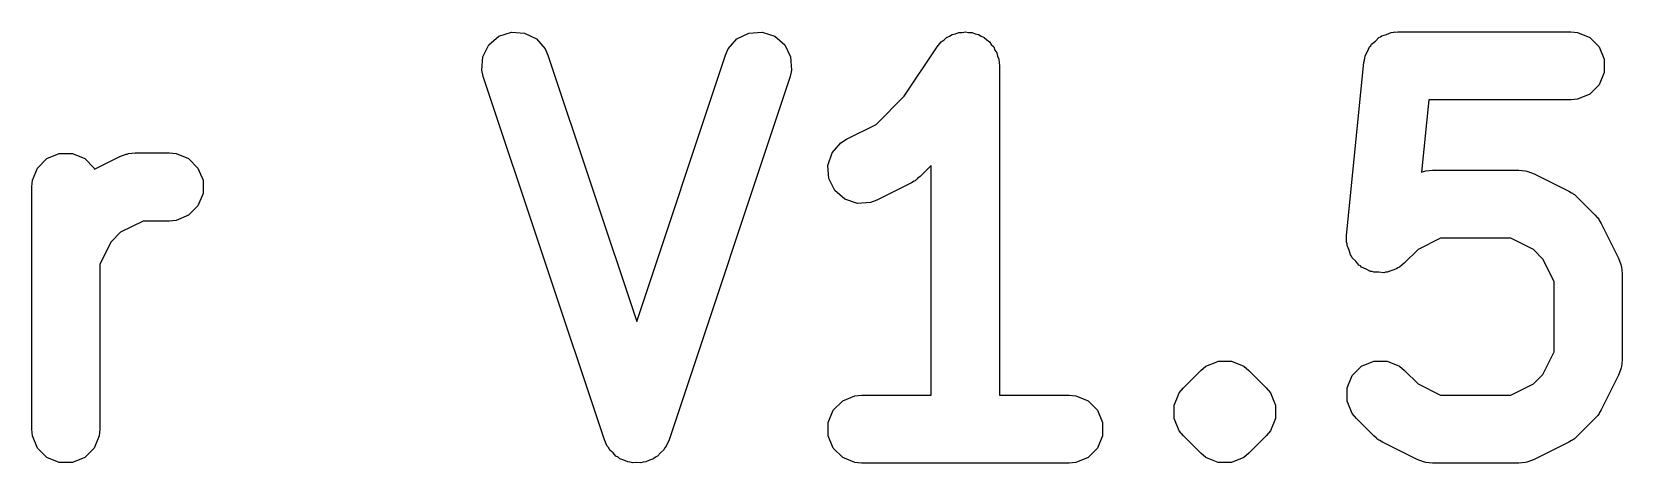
# Model space of a CAD drawing. Extents: x 90.4 to 161.7, y -143.1 to -81.8.
# Drawn here: x 136.061 to 139.563, y -139.529 to -138.579 of the extents above; entities that cross this region are included whole.
import ezdxf

# ---------------------------------------------------------------- set-up
doc = ezdxf.new("R2010")
doc.units = 0
doc.layers.add('BLACK', color=7, linetype='CONTINUOUS')

msp = doc.modelspace()

# ---------------------------------------------------------------- linework, layer by layer
at = {"layer": 'BLACK', "linetype": 'CONTINUOUS'}
for p, q in [((137.066816, -138.607638), (137.088923, -138.588464)), ((137.088923, -138.588464), (137.116686, -138.57921)), ((137.116686, -138.57921), (137.145876, -138.581285)), ((137.145876, -138.581285), (137.172049, -138.594371)), ((137.613416, -138.594371), (137.639589, -138.581284)), ((137.639589, -138.581284), (137.668779, -138.57921)), ((137.668779, -138.57921), (137.696542, -138.588464)), ((137.696542, -138.588464), (137.718649, -138.607637)), ((138.074874, -138.591261), (138.081663, -138.588448)), ((138.081663, -138.588448), (138.087769, -138.58436)), ((138.087769, -138.58436), (138.095049, -138.582903)), ((138.095049, -138.582903), (138.10191, -138.580062)), ((138.10191, -138.580062), (138.109259, -138.580062)), ((138.109259, -138.580062), (138.116464, -138.578621)), ((138.116464, -138.578621), (138.123748, -138.580062)), ((138.123748, -138.580062), (138.131174, -138.580062)), ((138.131174, -138.580062), (138.137962, -138.582873)), ((138.137962, -138.582873), (138.145171, -138.5843)), ((138.145171, -138.5843), (138.151349, -138.588419)), ((138.151349, -138.588419), (138.15821, -138.591261)), ((139.030743, -138.589815), (139.033667, -138.587424)), ((139.033667, -138.587424), (139.044164, -138.584256)), ((139.044164, -138.584256), (139.054291, -138.580062)), ((139.054291, -138.580062), (139.059896, -138.579509)), ((139.059896, -138.579509), (139.061683, -138.578971)), ((139.061683, -138.578971), (139.063511, -138.579153)), ((139.063511, -138.579153), (139.068923, -138.578621)), ((139.068923, -138.578621), (139.449875, -138.578621)), ((139.449875, -138.578621), (139.464507, -138.580062)), ((139.464507, -138.580062), (139.491543, -138.591261)), ((137.05373, -138.633811), (137.066816, -138.607638)), ((137.172049, -138.594371), (137.191223, -138.616478)), ((137.191223, -138.616478), (137.197217, -138.629904)), ((137.588248, -138.629904), (137.594242, -138.616478)), ((137.594242, -138.616478), (137.613416, -138.594371)), ((137.718649, -138.607637), (137.731736, -138.633811)), ((137.982065, -138.720126), (138.054138, -138.612018)), ((138.054138, -138.612018), (138.054172, -138.611975)), ((138.054172, -138.611975), (138.054182, -138.611953)), ((138.054182, -138.611953), (138.054233, -138.611901)), ((138.054233, -138.611901), (138.063454, -138.600643)), ((138.063454, -138.600643), (138.069623, -138.596511)), ((138.069623, -138.596511), (138.074874, -138.591261)), ((138.15821, -138.591261), (138.163405, -138.596456)), ((138.163405, -138.596456), (138.16952, -138.600533)), ((138.16952, -138.600533), (138.173651, -138.606702)), ((138.173651, -138.606702), (138.178902, -138.611953)), ((138.178902, -138.611953), (138.181714, -138.618742)), ((138.181714, -138.618742), (138.185803, -138.624848)), ((138.997185, -138.631742), (139.002367, -138.622082)), ((139.002367, -138.622082), (139.006563, -138.611953)), ((139.006563, -138.611953), (139.009234, -138.609281)), ((139.009234, -138.609281), (139.011019, -138.605955)), ((139.011019, -138.605955), (139.019501, -138.599014)), ((139.019501, -138.599014), (139.027255, -138.591261)), ((139.027255, -138.591261), (139.030743, -138.589815)), ((139.491543, -138.591261), (139.512235, -138.611953)), ((139.512235, -138.611953), (139.523434, -138.638989)), ((137.051655, -138.663001), (137.05373, -138.633811)), ((137.197217, -138.629904), (137.392732, -139.21645)), ((137.392732, -139.21645), (137.588248, -138.629904)), ((137.731736, -138.633811), (137.73381, -138.663001)), ((138.185803, -138.624848), (138.187259, -138.632128)), ((138.187259, -138.632128), (138.190101, -138.638989)), ((138.190101, -138.638989), (138.191526, -138.653467)), ((138.191526, -138.653467), (138.191542, -138.653543)), ((138.191542, -138.653543), (138.191536, -138.653568)), ((138.191536, -138.653568), (138.191542, -138.653621)), ((138.191542, -138.653621), (138.191542, -139.378621)), ((138.956199, -139.02711), (138.994295, -138.646158)), ((138.994295, -138.646158), (138.995364, -138.640825)), ((138.995364, -138.638989), (138.996077, -138.637266)), ((138.995364, -138.640825), (138.995364, -138.638989)), ((138.996077, -138.637266), (138.997185, -138.631742)), ((139.523434, -138.638989), (139.523434, -138.668253)), ((137.054915, -138.677338), (137.051655, -138.663001)), ((137.321582, -139.477338), (137.054915, -138.677338)), ((137.73055, -138.677338), (137.463884, -139.477338)), ((137.73381, -138.663001), (137.73055, -138.677338)), ((139.523434, -138.668253), (139.512235, -138.695289)), ((137.919733, -138.782457), (137.982065, -138.720126)), ((139.136797, -138.728621), (139.120885, -138.887736)), ((139.449875, -138.728621), (139.136797, -138.728621)), ((139.464507, -138.72718), (139.449875, -138.728621)), ((139.491543, -138.715981), (139.464507, -138.72718)), ((139.512235, -138.695289), (139.491543, -138.715981)), ((137.854429, -138.81511), (137.919733, -138.782457)), ((137.822813, -138.84505), (137.841986, -138.822942)), ((137.841986, -138.822942), (137.854429, -138.81511)), ((136.07323, -138.878619), (136.093922, -138.857927)), ((136.093922, -138.857927), (136.120958, -138.846728)), ((136.120958, -138.846728), (136.150222, -138.846728)), ((136.150222, -138.846728), (136.177258, -138.857927)), ((136.177258, -138.857927), (136.19795, -138.878619)), ((136.198919, -138.88096), (136.254429, -138.853205)), ((136.254429, -138.853205), (136.268161, -138.84795)), ((136.268161, -138.84795), (136.27085, -138.847758)), ((136.27085, -138.847758), (136.273339, -138.846728)), ((136.273339, -138.846728), (136.287971, -138.845287)), ((136.287971, -138.845287), (136.364161, -138.845287)), ((136.364161, -138.845287), (136.378793, -138.846728)), ((136.378793, -138.846728), (136.405829, -138.857927)), ((136.405829, -138.857927), (136.426521, -138.878619)), ((137.813559, -138.872811), (137.822813, -138.84505)), ((136.062031, -138.905655), (136.07323, -138.878619)), ((136.19795, -138.878619), (136.198919, -138.88096)), ((136.426521, -138.878619), (136.43772, -138.905655)), ((137.815633, -138.902001), (137.813559, -138.872811)), ((137.82872, -138.928176), (137.815633, -138.902001)), ((138.010145, -138.903347), (138.007885, -138.904768)), ((138.011444, -138.901848), (138.010145, -138.903347)), ((138.017194, -138.89713), (138.011444, -138.901848)), ((138.041542, -138.872781), (138.017194, -138.89713)), ((138.041542, -139.378621), (138.041542, -138.872781)), ((139.120885, -138.887736), (139.125304, -138.886046)), ((139.125304, -138.886046), (139.127991, -138.885855)), ((139.127991, -138.885855), (139.130481, -138.884824)), ((139.130481, -138.884824), (139.145113, -138.883383)), ((139.145113, -138.883383), (139.335589, -138.883383)), ((139.335589, -138.883383), (139.350221, -138.884824)), ((139.350221, -138.884824), (139.35271, -138.885855)), ((139.35271, -138.885855), (139.355398, -138.886046)), ((139.355398, -138.886046), (139.36913, -138.891301)), ((139.36913, -138.891301), (139.445321, -138.929396)), ((136.06059, -138.920287), (136.062031, -138.905655)), ((136.06059, -139.453621), (136.06059, -138.920287)), ((136.43772, -138.934919), (136.426521, -138.961955)), ((136.43772, -138.905655), (136.43772, -138.934919)), ((137.850828, -138.947349), (137.82872, -138.928176)), ((137.997702, -138.911179), (137.921511, -138.949274)), ((138.004001, -138.907214), (137.997702, -138.911179)), ((138.005829, -138.906457), (138.004001, -138.907214)), ((138.007885, -138.904768), (138.005829, -138.906457)), ((139.445321, -138.929396), (139.45162, -138.93336)), ((139.45162, -138.93336), (139.453448, -138.934118)), ((139.453448, -138.934118), (139.455504, -138.935806)), ((139.455504, -138.935806), (139.457764, -138.937228)), ((139.457764, -138.937228), (139.459063, -138.938726)), ((139.459063, -138.938726), (139.464813, -138.943445)), ((136.426521, -138.961955), (136.405829, -138.982647)), ((137.878589, -138.956603), (137.850828, -138.947349)), ((137.907779, -138.954529), (137.878589, -138.956603)), ((137.921511, -138.949274), (137.907779, -138.954529)), ((139.464813, -138.943445), (139.502908, -138.98154)), ((136.305676, -138.995287), (136.256207, -139.020021)), ((136.364161, -138.995287), (136.305676, -138.995287)), ((136.378793, -138.993846), (136.364161, -138.995287)), ((136.405829, -138.982647), (136.378793, -138.993846)), ((139.502908, -138.98154), (139.507626, -138.987289)), ((139.507626, -138.987289), (139.509125, -138.988589)), ((139.509125, -138.988589), (139.510546, -138.990848)), ((139.510546, -138.990848), (139.512235, -138.992905)), ((139.512235, -138.992905), (139.512992, -138.994732)), ((139.512992, -138.994732), (139.516957, -139.001032)), ((139.516957, -139.001032), (139.555052, -139.077223)), ((136.235324, -139.040905), (136.21059, -139.090373)), ((136.256207, -139.020021), (136.235324, -139.040905)), ((138.956177, -139.041813), (138.956199, -139.02711)), ((138.957268, -139.045428), (138.956177, -139.041813)), ((139.162818, -139.033383), (139.113349, -139.058117)), ((139.317884, -139.033383), (139.162818, -139.033383)), ((139.367353, -139.058117), (139.317884, -139.033383)), ((138.957268, -139.049203), (138.957268, -139.045428)), ((138.961461, -139.059329), (138.957268, -139.049203)), ((138.96463, -139.069829), (138.961461, -139.059329)), ((138.967021, -139.072751), (138.96463, -139.069829)), ((138.968466, -139.07624), (138.967021, -139.072751)), ((138.97622, -139.083994), (138.968466, -139.07624)), ((139.113349, -139.058117), (139.083859, -139.087607)), ((139.388235, -139.078999), (139.367353, -139.058117)), ((139.41297, -139.128468), (139.388235, -139.078999)), ((139.555052, -139.077223), (139.560307, -139.090955)), ((136.21059, -139.090373), (136.21059, -139.453621)), ((138.983161, -139.092477), (138.97622, -139.083994)), ((138.986487, -139.094261), (138.983161, -139.092477)), ((138.989159, -139.096933), (138.986487, -139.094261)), ((138.999288, -139.101128), (138.989159, -139.096933)), ((139.008948, -139.106311), (138.999288, -139.101128)), ((139.012706, -139.106686), (139.008948, -139.106311)), ((139.016195, -139.108132), (139.012706, -139.106686)), ((139.027157, -139.108132), (139.016195, -139.108132)), ((139.038067, -139.109223), (139.027157, -139.108132)), ((139.041683, -139.108132), (139.038067, -139.109223)), ((139.045457, -139.108132), (139.041683, -139.108132)), ((139.055583, -139.103938), (139.045457, -139.108132)), ((139.066083, -139.10077), (139.055583, -139.103938)), ((139.069005, -139.098378), (139.066083, -139.10077)), ((139.072494, -139.096934), (139.069005, -139.098378)), ((139.083859, -139.087607), (139.072494, -139.096934)), ((139.560307, -139.090955), (139.560497, -139.093642)), ((139.560497, -139.093642), (139.561529, -139.096132)), ((139.561529, -139.096132), (139.56297, -139.110764)), ((139.56297, -139.110764), (139.56297, -139.30124)), ((139.41297, -139.283535), (139.41297, -139.128468)), ((139.388235, -139.333003), (139.41297, -139.283535)), ((138.596842, -139.362493), (138.634938, -139.324397)), ((138.634938, -139.324397), (138.646303, -139.315069)), ((138.646303, -139.315069), (138.668697, -139.305794)), ((138.668697, -139.305794), (138.673339, -139.303871)), ((138.673339, -139.303871), (138.702603, -139.303871)), ((138.702603, -139.303871), (138.729639, -139.315069)), ((138.729639, -139.315069), (138.729644, -139.315074)), ((138.729644, -139.315074), (138.741005, -139.324398)), ((138.741005, -139.324398), (138.7791, -139.362494)), ((138.968467, -139.335762), (138.989159, -139.31507)), ((138.989159, -139.31507), (139.016196, -139.303871)), ((139.016196, -139.303871), (139.045458, -139.303871)), ((139.045458, -139.303871), (139.072495, -139.31507)), ((139.072495, -139.31507), (139.08386, -139.324397)), ((139.08386, -139.324397), (139.11335, -139.353887)), ((139.560307, -139.321049), (139.555052, -139.334781)), ((139.560497, -139.318361), (139.560307, -139.321049)), ((139.561529, -139.315872), (139.560497, -139.318361)), ((139.56297, -139.30124), (139.561529, -139.315872)), ((138.957268, -139.362799), (138.968467, -139.335762)), ((139.11335, -139.353887), (139.162818, -139.378621)), ((139.317884, -139.378621), (139.367352, -139.353887)), ((139.367352, -139.353887), (139.388235, -139.333003)), ((139.555052, -139.334781), (139.516957, -139.410971)), ((137.82561, -139.411953), (137.846302, -139.391261)), ((137.846302, -139.391261), (137.873338, -139.380062)), ((137.873338, -139.380062), (137.88797, -139.378621)), ((137.88797, -139.378621), (138.041542, -139.378621)), ((138.191542, -139.378621), (138.345113, -139.378621)), ((138.345113, -139.378621), (138.359745, -139.380062)), ((138.359745, -139.380062), (138.386781, -139.391261)), ((138.386781, -139.391261), (138.407473, -139.411953)), ((138.576444, -139.400588), (138.582262, -139.386539)), ((138.582262, -139.386539), (138.587514, -139.373859)), ((138.587514, -139.373859), (138.587515, -139.373858)), ((138.587515, -139.373858), (138.596842, -139.362493)), ((138.7791, -139.362494), (138.788427, -139.373859)), ((138.788427, -139.373859), (138.795966, -139.392061)), ((138.795966, -139.392061), (138.799625, -139.400895)), ((138.957268, -139.392061), (138.957268, -139.362799)), ((138.968467, -139.419098), (138.957268, -139.392061)), ((139.162818, -139.378621), (139.317884, -139.378621)), ((137.814411, -139.438989), (137.82561, -139.411953)), ((138.407473, -139.411953), (138.418672, -139.438989)), ((138.576316, -139.400896), (138.576444, -139.400588)), ((138.576316, -139.430158), (138.576316, -139.400896)), ((138.799625, -139.400895), (138.799625, -139.430158)), ((138.977794, -139.430463), (138.968467, -139.419098)), ((139.507626, -139.424713), (139.502909, -139.430462)), ((139.509125, -139.423414), (139.507626, -139.424713)), ((139.510546, -139.421155), (139.509125, -139.423414)), ((139.512236, -139.419097), (139.510546, -139.421155)), ((139.512993, -139.417267), (139.512236, -139.419097)), ((139.516957, -139.410971), (139.512993, -139.417267)), ((136.062031, -139.468253), (136.06059, -139.453621)), ((136.21059, -139.453621), (136.209149, -139.468253)), ((137.814411, -139.468253), (137.814411, -139.438989)), ((138.418672, -139.438989), (138.418672, -139.468253)), ((138.587515, -139.457194), (138.576316, -139.430158)), ((138.596843, -139.46856), (138.587515, -139.457194)), ((138.788426, -139.457194), (138.779099, -139.468559)), ((138.799625, -139.430158), (138.788426, -139.457194)), ((139.01589, -139.468559), (138.977794, -139.430463)), ((139.502909, -139.430462), (139.464814, -139.468558)), ((136.07323, -139.495289), (136.062031, -139.468253)), ((136.093922, -139.515981), (136.07323, -139.495289)), ((136.19795, -139.495289), (136.177258, -139.515981)), ((136.209149, -139.468253), (136.19795, -139.495289)), ((137.327576, -139.490763), (137.321582, -139.477338)), ((137.331086, -139.49481), (137.327576, -139.490763)), ((137.333483, -139.499604), (137.331086, -139.49481)), ((137.340587, -139.505766), (137.333483, -139.499604)), ((137.451983, -139.499604), (137.444877, -139.505767)), ((137.454379, -139.49481), (137.451983, -139.499604)), ((137.45789, -139.490763), (137.454379, -139.49481)), ((137.463884, -139.477338), (137.45789, -139.490763)), ((137.82561, -139.495289), (137.814411, -139.468253)), ((137.846302, -139.515981), (137.82561, -139.495289)), ((138.407473, -139.495289), (138.386781, -139.515981)), ((138.418672, -139.468253), (138.407473, -139.495289)), ((138.634939, -139.506655), (138.596843, -139.46856)), ((138.779099, -139.468559), (138.741004, -139.506654)), ((139.02164, -139.473279), (139.01589, -139.468559)), ((139.022939, -139.474776), (139.02164, -139.473279)), ((139.025193, -139.476195), (139.022939, -139.474776)), ((139.027255, -139.477887), (139.025193, -139.476195)), ((139.029087, -139.478645), (139.027255, -139.477887)), ((139.035382, -139.482608), (139.029087, -139.478645)), ((139.111572, -139.520703), (139.035382, -139.482608)), ((139.445321, -139.482608), (139.36913, -139.520703)), ((139.45162, -139.478643), (139.445321, -139.482608)), ((139.453448, -139.477886), (139.45162, -139.478643)), ((139.455504, -139.476198), (139.453448, -139.477886)), ((139.457764, -139.474776), (139.455504, -139.476198)), ((139.459064, -139.473276), (139.457764, -139.474776)), ((139.464814, -139.468558), (139.459064, -139.473276)), ((136.120958, -139.52718), (136.093922, -139.515981)), ((136.150222, -139.52718), (136.120958, -139.52718)), ((136.177258, -139.515981), (136.150222, -139.52718)), ((137.34675, -139.512871), (137.340587, -139.505766)), ((137.351543, -139.515267), (137.34675, -139.512871)), ((137.355591, -139.518778), (137.351543, -139.515267)), ((137.364512, -139.521751), (137.355591, -139.518778)), ((137.372923, -139.525957), (137.364512, -139.521751)), ((137.378267, -139.526336), (137.372923, -139.525957)), ((137.383353, -139.528032), (137.378267, -139.526336)), ((137.392733, -139.527365), (137.383353, -139.528032)), ((137.402113, -139.528032), (137.392733, -139.527365)), ((137.407198, -139.526336), (137.402113, -139.528032)), ((137.412543, -139.525957), (137.407198, -139.526336)), ((137.420952, -139.521752), (137.412543, -139.525957)), ((137.429876, -139.518778), (137.420952, -139.521752)), ((137.433924, -139.515266), (137.429876, -139.518778)), ((137.438716, -139.512871), (137.433924, -139.515266)), ((137.444877, -139.505767), (137.438716, -139.512871)), ((137.873338, -139.52718), (137.846302, -139.515981)), ((137.88797, -139.528621), (137.873338, -139.52718)), ((138.345113, -139.528621), (137.88797, -139.528621)), ((138.359745, -139.52718), (138.345113, -139.528621)), ((138.386781, -139.515981), (138.359745, -139.52718)), ((138.646304, -139.515982), (138.634939, -139.506655)), ((138.662141, -139.522541), (138.646304, -139.515982)), ((138.673339, -139.52718), (138.662141, -139.522541)), ((138.67334, -139.52718), (138.673339, -139.52718)), ((138.702603, -139.52718), (138.67334, -139.52718)), ((138.729639, -139.515981), (138.702603, -139.52718)), ((138.741004, -139.506654), (138.729639, -139.515981)), ((139.125304, -139.525958), (139.111572, -139.520703)), ((139.127991, -139.526148), (139.125304, -139.525958)), ((139.130481, -139.52718), (139.127991, -139.526148)), ((139.145113, -139.528621), (139.130481, -139.52718)), ((139.335589, -139.528621), (139.145113, -139.528621)), ((139.350221, -139.52718), (139.335589, -139.528621)), ((139.35271, -139.526148), (139.350221, -139.52718)), ((139.355398, -139.525958), (139.35271, -139.526148)), ((139.36913, -139.520703), (139.355398, -139.525958))]:
    msp.add_line(p, q, dxfattribs=at)

doc.saveas('drawing.dxf')
